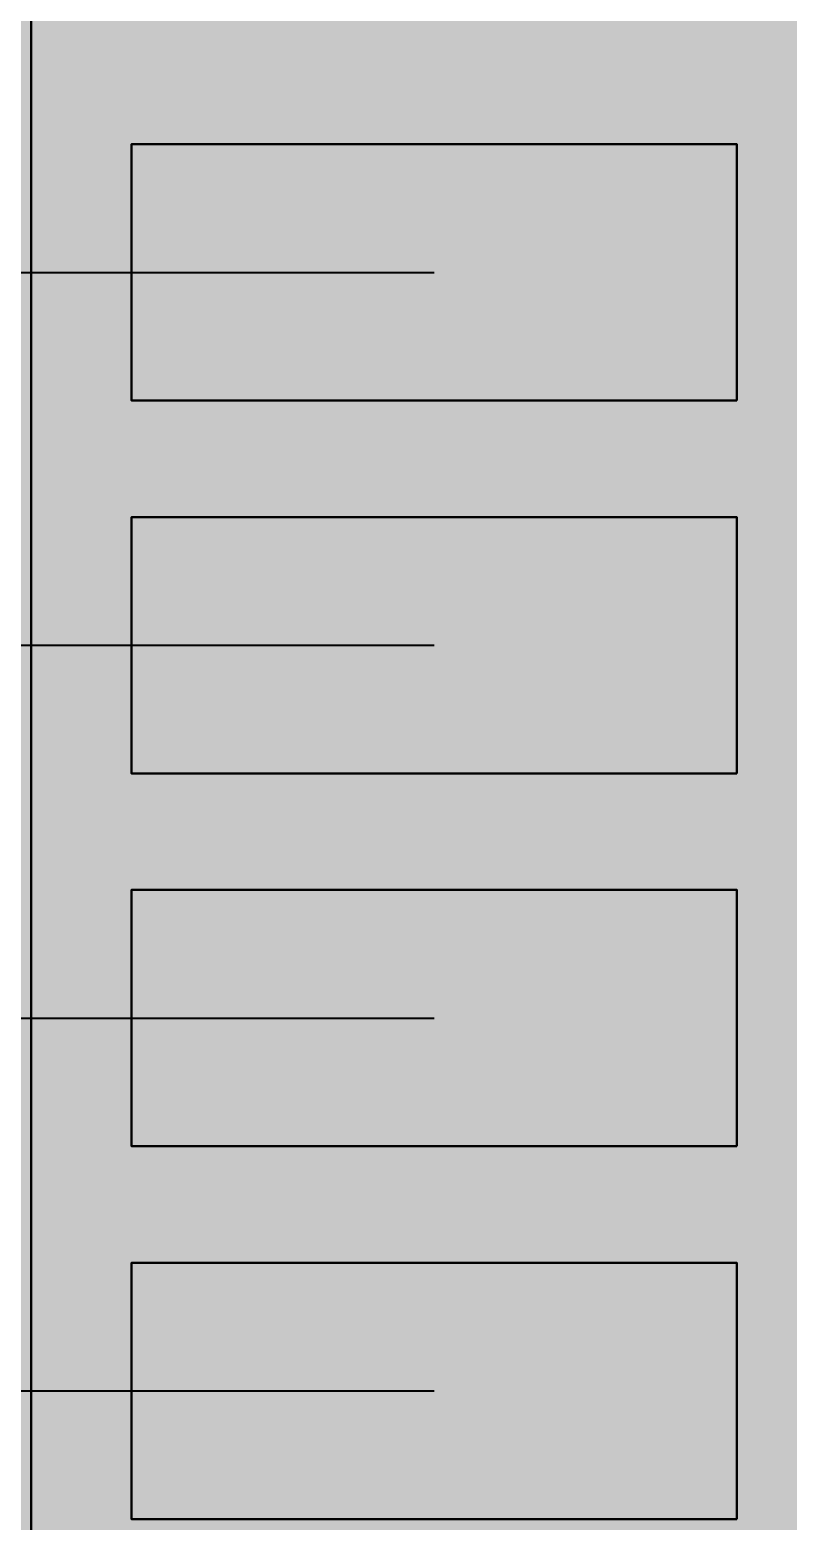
# Model space of a CAD drawing. Header units: millimetres. Extents: x 3.5 to 57, y 2.4 to 42.4.
# Drawn here: x 50.352 to 51.981, y 17.348 to 20.548 of the extents above; entities that cross this region are included whole.
import ezdxf

# ---------------------------------------------------------------- set-up
doc = ezdxf.new("R2010")
doc.units = ezdxf.units.MM
doc.layers.add('bottom_copper', color=7, linetype='Continuous')
doc.layers.add('top_copper', color=7, linetype='Continuous')

# ---------------------------------------------------------------- blocks, each defined once
blk = doc.blocks.new('Block2128')
at = {"layer": 'bottom_copper', "lineweight": 40}
for points in [[(0.6267, 0), (0.2415, 0), (0.2415, 38.9999), (0.6267, 38.9999), (0.6267, 0)], [(4.3404, 8.4999), (0.6267, 8.4999), (0.6267, 31), (4.3404, 31), (4.3404, 8.4999)]]:
    blk.add_hatch(color=7, dxfattribs=at).paths.add_polyline_path(points, flags=0)
at = {"layer": 'bottom_copper', "color": 7, "lineweight": 40}
for points in [[(0.6267, 0), (0.2415, 0), (0.2415, 38.9999), (0.6267, 38.9999), (0.6267, 0)], [(4.3404, 8.4999), (0.6267, 8.4999), (0.6267, 31), (4.3404, 31), (4.3404, 8.4999)]]:
    blk.add_lwpolyline(points, close=True, dxfattribs=at)

msp = doc.modelspace()

# ---------------------------------------------------------------- hatches: boundary and pattern name
at = {"layer": 'top_copper', "lineweight": 40}
for points in [[(51.8703, 19.7521), (50.5703, 19.7521), (50.5703, 20.3021), (51.8703, 20.3021), (51.8703, 19.7521)], [(51.8703, 18.9521), (50.5703, 18.9521), (50.5703, 19.5021), (51.8703, 19.5021), (51.8703, 18.9521)], [(51.8703, 18.1521), (50.5703, 18.1521), (50.5703, 18.7021), (51.8703, 18.7021), (51.8703, 18.1521)], [(51.8703, 17.3521), (50.5703, 17.3521), (50.5703, 17.9021), (51.8703, 17.9021), (51.8703, 17.3521)]]:
    msp.add_hatch(color=7, dxfattribs=at).paths.add_polyline_path(points, flags=0)

# ---------------------------------------------------------------- linework, layer by layer
at = {"layer": 'top_copper', "color": 7, "lineweight": 40}
for p, q in [((50.5703, 20.3021), (50.5703, 19.7521)), ((51.8703, 20.3021), (50.5703, 20.3021)), ((51.8703, 19.7521), (51.8703, 20.3021)), ((49.6203, 20.0271), (51.2203, 20.0271)), ((50.5703, 19.7521), (51.8703, 19.7521)), ((50.5703, 19.5021), (50.5703, 18.9521)), ((51.8703, 19.5021), (50.5703, 19.5021)), ((51.8703, 18.9521), (51.8703, 19.5021)), ((48.8203, 19.2271), (51.2203, 19.2271)), ((50.5703, 18.9521), (51.8703, 18.9521)), ((50.5703, 18.7021), (50.5703, 18.1521)), ((51.8703, 18.7021), (50.5703, 18.7021)), ((51.8703, 18.1521), (51.8703, 18.7021)), ((49.6203, 18.4271), (51.2203, 18.4271)), ((50.5703, 18.1521), (51.8703, 18.1521)), ((50.5703, 17.9021), (50.5703, 17.3521)), ((51.8703, 17.9021), (50.5703, 17.9021)), ((51.8703, 17.3521), (51.8703, 17.9021)), ((48.8203, 17.6271), (51.2203, 17.6271)), ((50.5703, 17.3521), (51.8703, 17.3521))]:
    msp.add_line(p, q, dxfattribs=at)
for points in [[(51.8703, 19.7521), (50.5703, 19.7521), (50.5703, 20.3021), (51.8703, 20.3021), (51.8703, 19.7521)], [(51.8703, 18.9521), (50.5703, 18.9521), (50.5703, 19.5021), (51.8703, 19.5021), (51.8703, 18.9521)], [(51.8703, 18.1521), (50.5703, 18.1521), (50.5703, 18.7021), (51.8703, 18.7021), (51.8703, 18.1521)], [(51.8703, 17.3521), (50.5703, 17.3521), (50.5703, 17.9021), (51.8703, 17.9021), (51.8703, 17.3521)]]:
    msp.add_lwpolyline(points, close=True, dxfattribs=at)

# ---------------------------------------------------------------- block references
at = {"layer": 'bottom_copper'}
msp.add_blockref('Block2128', (49.7288, 2.7918), dxfattribs=at)

doc.saveas('drawing.dxf')
